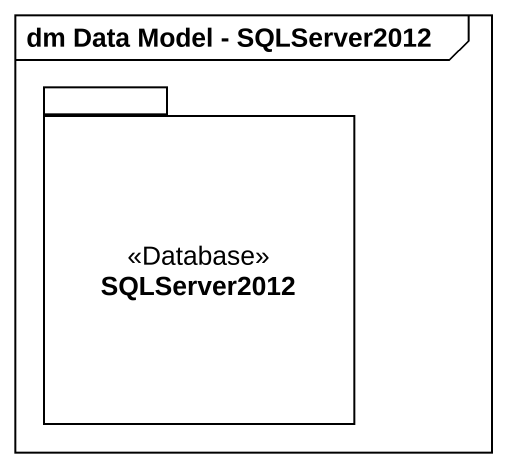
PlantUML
@startuml
mainframe dm Data Model - SQLServer2012
package SQLServer2012 <<Database>> {
}
@enduml
